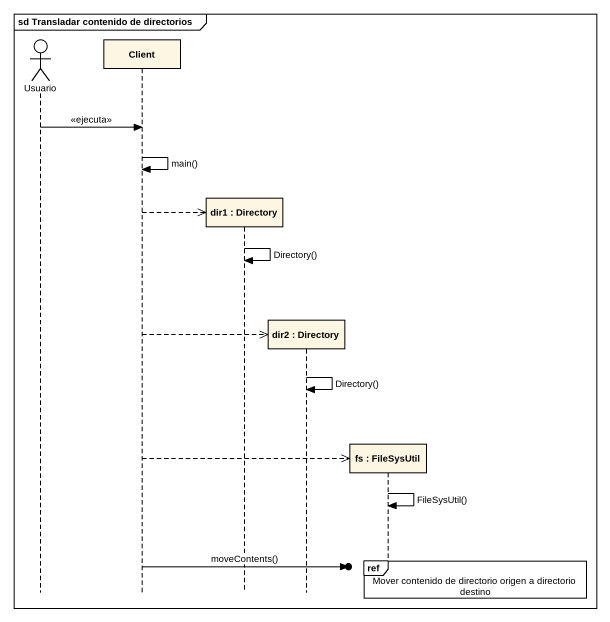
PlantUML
@startuml
mainframe sd Transladar contenido de directorios
hide footbox
actor Usuario
participant Client
participant "dir1 : Directory" as dir1
participant "dir2 : Directory" as dir2
participant "fs : FileSysUtil" as fs

Usuario -> Client : <<ejecuta>>
Client -> Client : main()
Client -->> dir1 **
dir1 -> dir1 : Directory()
Client -->> dir2 **
dir2 -> dir2 : Directory()
Client -->> fs **
fs -> fs : FileSysUtil()
ref over fs : Mover contenido de directorio origen a directorio destino
Client ->o] : moveContents()
@enduml
